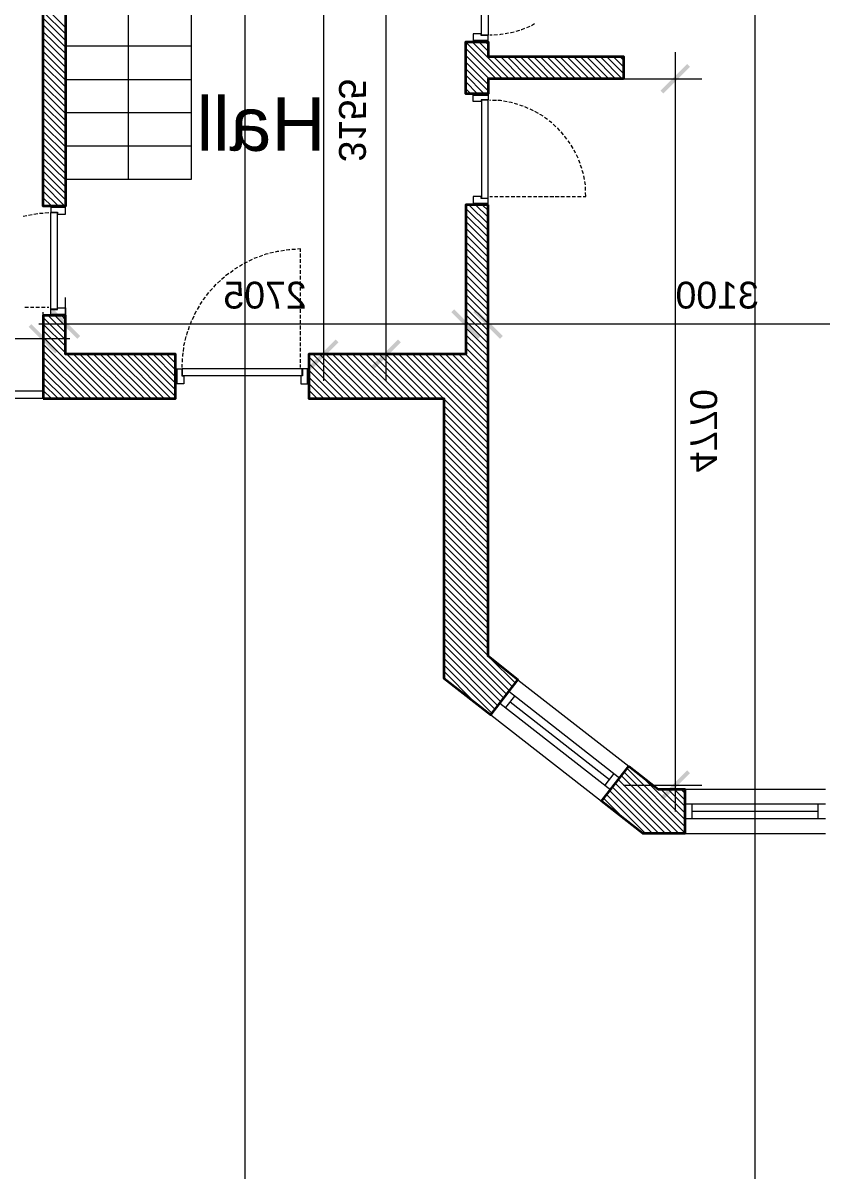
# Model space of a CAD drawing. Header units: millimetres. Extents: x -176873 to 104254, y -63587 to 101719.
# Drawn here: x -166468 to -161073, y 6589 to 14394 of the extents above; entities that cross this region are included whole.
import ezdxf

# ---------------------------------------------------------------- set-up
doc = ezdxf.new("R2010")
doc.units = ezdxf.units.MM
for name, color, linetype in [('PDF2_25205$165$Griffith$Avenue$Survey$a-Above', 7, 'Continuous'), ('PDF2_25205$165$Griffith$Avenue$Survey$a-Hatch', 7, 'Continuous'), ('PDF2_25205$165$Griffith$Avenue$Survey$a-Stairs', 7, 'Continuous'), ('PDF2_25205$165$Griffith$Avenue$Survey$a-Walls', 7, 'Continuous'), ('PDF2_25205$165$Griffith$Avenue$Survey$a-Windows', 7, 'Continuous'), ('PDF2_a-Dimension 10', 7, 'Continuous'), ('PDF2_a-Dimension 100', 7, 'Continuous'), ('PDF2_Text', 7, 'Continuous')]:
    doc.layers.add(name, color=color, linetype=linetype)
doc.layers.add('PDF2_25205$165$Griffith$Avenue$Survey$a-Doors', color=7, linetype='Continuous', true_color=0x989898)
doc.styles.add('PDF ArialMT', font='Arial.ttf')

msp = doc.modelspace()

# ---------------------------------------------------------------- hatches: boundary and pattern name
at = {"layer": 'PDF2_a-Dimension 10', "transparency": 33554559}
for points in [[(-162143.5, 13918.7), (-162162.5, 13937.8), (-161982.6, 14117.6), (-161963.6, 14098.6)], [(-166081.4, 12280.9), (-166100.5, 12261.9), (-166280.3, 12441.7), (-166261.3, 12460.8)], [(-163576, 12441.7), (-163557, 12460.8), (-163377.1, 12280.9), (-163396.2, 12261.9)], [(-163226.9, 12280.9), (-163245.9, 12261.9), (-163427.9, 12441.7), (-163408.9, 12460.8)], [(-166430.6, 12342.3), (-166411.5, 12361.3), (-166231.7, 12181.5), (-166250.7, 12162.4)], [(-164356.8, 12257.6), (-164337.8, 12238.6), (-164517.7, 12058.7), (-164536.7, 12077.8)], [(-163935.8, 12257.6), (-163916.7, 12238.6), (-164096.6, 12058.7), (-164115.6, 12077.8)], [(-161982.6, 9348.1), (-161963.6, 9329), (-162143.5, 9149.2), (-162162.5, 9168.2)]]:
    msp.add_hatch(color=256, dxfattribs=at).paths.add_polyline_path(points)

# ---------------------------------------------------------------- linework, layer by layer
at = {"layer": 'PDF2_25205$165$Griffith$Avenue$Survey$a-Above', "lineweight": 9}
for points in [[(-164968.4, 6588.8), (-164968.4, 21796.8), (-164629.8, 21796.8)], [(-161523.5, 6588.8), (-161523.5, 21796.8)], [(-164968.4, 13666.9), (-164968.4, 14301.7)], [(-161523.5, 13666.9), (-161523.5, 14301.7)], [(-164968.4, 12714.7), (-164968.4, 13349.5)], [(-161523.5, 12714.7), (-161523.5, 13349.5)], [(-164968.4, 11762.5), (-164968.4, 12397.3)], [(-161523.5, 11762.5), (-161523.5, 12397.3)], [(-164968.4, 10810.3), (-164968.4, 11445.1)], [(-161523.5, 10810.3), (-161523.5, 11445.1)], [(-164968.4, 9858.1), (-164968.4, 10492.9)], [(-161523.5, 9858.1), (-161523.5, 10492.9)], [(-164968.4, 8905.8), (-164968.4, 9540.6)], [(-161523.5, 8905.8), (-161523.5, 9540.6)], [(-164968.4, 7953.6), (-164968.4, 8588.4)], [(-161523.5, 7953.6), (-161523.5, 8588.4)], [(-164968.4, 7001.4), (-164968.4, 7636.2)], [(-161523.5, 7001.4), (-161523.5, 7636.2)], [(-164968.4, 6588.8), (-164968.4, 6684)]]:
    msp.add_lwpolyline(points, dxfattribs=at)
at = {"layer": 'PDF2_25205$165$Griffith$Avenue$Survey$a-Doors', "color": 7, "lineweight": 9}
for points in [[(-163326.3, 14972.5), (-163326.3, 14312.3), (-163370.8, 14312.3), (-163370.8, 14972.5)], [(-163326.3, 14278.5), (-163326.3, 14310.2), (-163372.9, 14310.2), (-163372.9, 14320.8), (-163427.9, 14320.8), (-163427.9, 14278.5)], [(-163326.3, 13908.2), (-163326.3, 13876.4), (-163372.9, 13876.4), (-163372.9, 13863.7), (-163427.9, 13863.7), (-163427.9, 13908.2)], [(-163326.3, 13212), (-163326.3, 13874.3), (-163370.8, 13874.3), (-163370.8, 13212)], [(-163326.3, 13178.1), (-163326.3, 13209.9), (-163372.9, 13209.9), (-163372.9, 13222.6), (-163427.9, 13222.6), (-163427.9, 13178.1)], [(-166280.3, 13148.5), (-166280.3, 13116.8), (-166235.9, 13116.8), (-166235.9, 13104.1), (-166180.9, 13104.1), (-166180.9, 13148.5)], [(-166280.3, 12462.9), (-166280.3, 13114.6), (-166238, 13114.6), (-166238, 12462.9)], [(-166280.3, 12426.9), (-166280.3, 12460.8), (-166235.9, 12460.8), (-166235.9, 12471.4), (-166180.9, 12471.4), (-166180.9, 12426.9)], [(-165427.6, 12058.7), (-165395.8, 12058.7), (-165395.8, 12012.2), (-165383.1, 12012.2), (-165383.1, 11957.2), (-165427.6, 11957.2)], [(-164583.3, 12058.7), (-165393.7, 12058.7), (-165393.7, 12014.3), (-164583.3, 12014.3)], [(-164547.3, 12058.7), (-164581.1, 12058.7), (-164581.1, 12012.2), (-164591.7, 12012.2), (-164591.7, 11957.2), (-164547.3, 11957.2)]]:
    msp.add_lwpolyline(points, close=True, dxfattribs=at)
at = {"layer": 'PDF2_25205$165$Griffith$Avenue$Survey$a-Doors', "lineweight": 9}
for points in [[(-163044.9, 14371.6), (-163068.2, 14361)], [(-163013.2, 14388.5), (-163034.3, 14375.8)], [(-163298.8, 14312.3), (-163315.8, 14312.3)], [(-163262.9, 14314.4), (-163288.2, 14312.3)], [(-163224.8, 14318.7), (-163243.8, 14316.6), (-163250.2, 14314.4)], [(-163188.8, 14325), (-163212.1, 14320.8)], [(-163150.7, 14333.5), (-163171.9, 14327.1), (-163176.1, 14327.1)], [(-163114.7, 14344.1), (-163140.1, 14337.7)], [(-163080.9, 14356.8), (-163102, 14348.3), (-163104.1, 14348.3)], [(-163309.4, 13872.2), (-163315.8, 13874.3)], [(-163271.3, 13870.1), (-163296.7, 13872.2)], [(-163235.3, 13868), (-163243.8, 13870.1), (-163260.7, 13870.1)], [(-163197.3, 13861.6), (-163222.6, 13865.8)], [(-163161.3, 13855.3), (-163171.9, 13857.4), (-163186.7, 13859.5)], [(-163125.3, 13844.7), (-163148.6, 13851)], [(-163089.3, 13832), (-163102, 13836.2), (-163112.6, 13840.4)], [(-163055.5, 13817.2), (-163078.8, 13827.7)], [(-163021.6, 13802.4), (-163034.3, 13808.7), (-163042.8, 13812.9)], [(-162987.8, 13783.3), (-163011, 13796)], [(-162956, 13764.3), (-162970.8, 13774.8), (-162977.2, 13777)], [(-162926.4, 13743.1), (-162945.4, 13755.8)], [(-162896.8, 13719.8), (-162911.6, 13732.5), (-162915.8, 13734.6)], [(-162869.3, 13694.4), (-162888.3, 13711.4)], [(-162841.8, 13666.9), (-162856.6, 13683.9), (-162858.7, 13686)], [(-162818.5, 13639.4), (-162833.3, 13658.5)], [(-162795.2, 13609.8), (-162807.9, 13628.8), (-162810, 13631)], [(-162771.9, 13580.2), (-162786.7, 13599.2)], [(-162752.9, 13546.3), (-162765.6, 13569.6)], [(-162736, 13514.6), (-162746.5, 13535.7)], [(-162719, 13480.7), (-162729.6, 13504)], [(-162706.3, 13444.7), (-162714.8, 13468)], [(-162693.6, 13410.9), (-162702.1, 13434.2)], [(-162683.1, 13374.9), (-162691.5, 13398.2)], [(-162676.7, 13336.8), (-162680.9, 13362.2)], [(-162670.4, 13300.9), (-162674.6, 13324.1)], [(-162668.2, 13262.8), (-162670.4, 13288.2)], [(-163315.8, 13222.6), (-163296.7, 13222.6)], [(-163284, 13222.6), (-163260.7, 13222.6)], [(-163248, 13222.6), (-163222.6, 13222.6)], [(-163209.9, 13222.6), (-163184.6, 13222.6)], [(-163171.9, 13222.6), (-163146.5, 13222.6)], [(-163135.9, 13222.6), (-163110.5, 13222.6)], [(-163097.8, 13222.6), (-163072.4, 13222.6)], [(-163059.7, 13222.6), (-163034.3, 13222.6)], [(-163021.6, 13222.6), (-162998.3, 13222.6)], [(-162985.6, 13222.6), (-162960.3, 13222.6)], [(-162947.6, 13222.6), (-162922.2, 13222.6)], [(-162909.5, 13222.6), (-162884.1, 13222.6)], [(-162873.5, 13222.6), (-162848.1, 13222.6)], [(-162835.4, 13222.6), (-162810, 13222.6)], [(-162797.3, 13222.6), (-162771.9, 13222.6)], [(-162759.2, 13222.6), (-162736, 13222.6)], [(-162723.3, 13222.6), (-162697.9, 13222.6)], [(-162685.2, 13222.6), (-162666.1, 13222.6), (-162668.2, 13250.1)], [(-166320.5, 13112.5), (-166293, 13114.6)], [(-166466.5, 13089.2), (-166443.3, 13095.6)], [(-166430.6, 13097.7), (-166407.3, 13101.9)], [(-166394.6, 13104.1), (-166369.2, 13108.3)], [(-166356.5, 13110.4), (-166333.2, 13110.4)], [(-164907, 12805.7), (-164900.7, 12807.8), (-164883.7, 12814.2)], [(-164871, 12818.4), (-164847.8, 12826.9)], [(-164837.2, 12831.1), (-164826.6, 12835.3), (-164811.8, 12837.4)], [(-164801.2, 12841.7), (-164775.8, 12845.9)], [(-164763.1, 12850.1), (-164750.4, 12854.4), (-164739.8, 12854.4)], [(-164727.2, 12856.5), (-164701.8, 12860.7)], [(-164691.2, 12862.8), (-164672.1, 12864.9), (-164665.8, 12864.9)], [(-164653.1, 12867.1), (-164627.7, 12867.1)], [(-164593.8, 12850.1), (-164593.8, 12869.2), (-164615, 12867.1)], [(-164593.8, 12812), (-164593.8, 12837.4)], [(-165067.8, 12710.5), (-165048.8, 12725.3)], [(-165038.2, 12733.8), (-165017, 12746.4)], [(-165006.5, 12752.8), (-164985.3, 12765.5)], [(-164974.7, 12771.8), (-164970.5, 12774), (-164951.5, 12782.4)], [(-164940.9, 12788.8), (-164917.6, 12799.4)], [(-164593.8, 12774), (-164593.8, 12799.4)], [(-164593.8, 12738), (-164593.8, 12761.3)], [(-164593.8, 12699.9), (-164593.8, 12725.3)], [(-165154.6, 12638.5), (-165135.5, 12655.5)], [(-165127.1, 12663.9), (-165108, 12680.9)], [(-165099.6, 12689.3), (-165078.4, 12704.1)], [(-164593.8, 12661.8), (-164593.8, 12687.2)], [(-164593.8, 12625.8), (-164593.8, 12649.1)], [(-165228.7, 12553.9), (-165213.8, 12575.1)], [(-165205.4, 12583.5), (-165188.4, 12602.6)], [(-165180, 12611), (-165163.1, 12630.1)], [(-164593.8, 12587.7), (-164593.8, 12613.1)], [(-164593.8, 12549.7), (-164593.8, 12575.1)], [(-165271, 12492.5), (-165258.3, 12513.7)], [(-165251.9, 12524.3), (-165235, 12543.3)], [(-164593.8, 12511.6), (-164593.8, 12537)], [(-164593.8, 12475.6), (-164593.8, 12498.9)], [(-166430.6, 12473.5), (-166456, 12473.5)], [(-166394.6, 12473.5), (-166417.9, 12473.5)], [(-166356.5, 12473.5), (-166381.9, 12473.5)], [(-166318.4, 12473.5), (-166343.8, 12473.5)], [(-166293, 12473.5), (-166305.7, 12473.5)], [(-165323.9, 12393.1), (-165313.3, 12416.3)], [(-165309.1, 12426.9), (-165298.5, 12446), (-165296.4, 12450.2)], [(-165290, 12460.8), (-165277.3, 12481.9)], [(-164593.8, 12437.5), (-164593.8, 12462.9)], [(-164593.8, 12399.4), (-164593.8, 12424.8)], [(-165351.4, 12323.2), (-165342.9, 12346.5)], [(-165338.7, 12359.2), (-165332.3, 12374), (-165330.2, 12382.5)], [(-164593.8, 12361.3), (-164593.8, 12386.7)], [(-164593.8, 12325.4), (-164593.8, 12350.8)], [(-165372.5, 12251.3), (-165366.2, 12276.7)], [(-165362, 12287.3), (-165359.8, 12300), (-165355.6, 12312.7)], [(-164593.8, 12287.3), (-164593.8, 12312.7)], [(-164593.8, 12249.2), (-164593.8, 12274.6)], [(-165385.2, 12177.2), (-165381, 12202.6)], [(-165381, 12215.3), (-165378.9, 12223.8), (-165374.7, 12238.6)], [(-164593.8, 12213.2), (-164593.8, 12236.5)], [(-164593.8, 12175.1), (-164593.8, 12200.5)], [(-165391.6, 12103.2), (-165391.6, 12128.6)], [(-165389.5, 12141.3), (-165389.5, 12147.6), (-165387.4, 12166.7)], [(-164593.8, 12137), (-164593.8, 12162.4)], [(-164593.8, 12098.9), (-164593.8, 12124.3)], [(-165393.7, 12067.2), (-165393.7, 12090.5)], [(-164593.8, 12067.2), (-164593.8, 12088.4)]]:
    msp.add_lwpolyline(points, dxfattribs=at)
at = {"layer": 'PDF2_25205$165$Griffith$Avenue$Survey$a-Doors', "color": 7, "lineweight": 9}
for points in [[(-163427.9, 14278.5), (-163427.9, 14267.9)], [(-163326.3, 14267.9), (-163326.3, 14278.5)], [(-163427.9, 13908.2), (-163427.9, 13916.6)], [(-163326.3, 13916.6), (-163326.3, 13908.2)], [(-166280.3, 13157), (-166280.3, 13148.5)], [(-166180.9, 13148.5), (-166180.9, 13157)], [(-163427.9, 13178.1), (-163427.9, 13167.5)], [(-163326.3, 13167.5), (-163326.3, 13178.1)], [(-166280.3, 12418.5), (-166280.3, 12426.9)], [(-166180.9, 12426.9), (-166180.9, 12418.5)], [(-165438.1, 12058.7), (-165427.6, 12058.7)], [(-164538.8, 12058.7), (-164547.3, 12058.7)], [(-165427.6, 11957.2), (-165438.1, 11957.2)], [(-164547.3, 11957.2), (-164538.8, 11957.2)], [(-166331.1, 11908.5), (-168495.8, 11908.5)], [(-166331.1, 11857.7), (-168495.8, 11857.7)]]:
    msp.add_lwpolyline(points, dxfattribs=at)
at = {"layer": 'PDF2_25205$165$Griffith$Avenue$Survey$a-Hatch', "lineweight": 5}
for points in [[(-166331.1, 14515.5), (-166180.9, 14365.2)], [(-166331.1, 14471), (-166180.9, 14320.8)], [(-166331.1, 14426.6), (-166180.9, 14276.3)], [(-166331.1, 14382.1), (-166180.9, 14231.9)], [(-166331.1, 14335.6), (-166180.9, 14187.5)], [(-166331.1, 14291.2), (-166180.9, 14140.9)], [(-166331.1, 14246.7), (-166180.9, 14096.5)], [(-163476.6, 14265.8), (-163229, 14018.2)], [(-163476.6, 14221.3), (-163273.4, 14018.2)], [(-163434.2, 14267.9), (-163184.6, 14018.2)], [(-163389.8, 14267.9), (-163326.3, 14204.4)], [(-163345.4, 14267.9), (-163326.3, 14251)], [(-166331.1, 14202.3), (-166180.9, 14052)], [(-166331.1, 14157.8), (-166180.9, 14007.6)], [(-163476.6, 14174.8), (-163320, 14018.2)], [(-163476.6, 14130.3), (-163326.3, 13980.1)], [(-163290.4, 14168.4), (-163140.1, 14018.2)], [(-163243.8, 14168.4), (-163095.7, 14018.2)], [(-163199.4, 14168.4), (-163049.1, 14018.2)], [(-163154.9, 14168.4), (-163004.7, 14018.2)], [(-163110.5, 14168.4), (-162960.3, 14018.2)], [(-163066.1, 14168.4), (-162915.8, 14018.2)], [(-163019.5, 14168.4), (-162871.4, 14018.2)], [(-162975.1, 14168.4), (-162824.8, 14018.2)], [(-162930.6, 14168.4), (-162780.4, 14018.2)], [(-162886.2, 14168.4), (-162736, 14018.2)], [(-162841.8, 14168.4), (-162691.5, 14018.2)], [(-162795.2, 14168.4), (-162645, 14018.2)], [(-162750.8, 14168.4), (-162600.5, 14018.2)], [(-162706.3, 14168.4), (-162556.1, 14018.2)], [(-162661.9, 14168.4), (-162511.7, 14018.2)], [(-162615.3, 14168.4), (-162467.2, 14018.2)], [(-162570.9, 14168.4), (-162420.7, 14018.2)], [(-162526.5, 14168.4), (-162412.2, 14054.2)], [(-162482, 14168.4), (-162412.2, 14098.6)], [(-162437.6, 14168.4), (-162412.2, 14143)], [(-166331.1, 14111.3), (-166180.9, 13963.2)], [(-166331.1, 14066.9), (-166180.9, 13916.6)], [(-163476.6, 14085.9), (-163326.3, 13935.7)], [(-166331.1, 14022.4), (-166180.9, 13872.2)], [(-166331.1, 13978), (-166180.9, 13827.7)], [(-163476.6, 14041.5), (-163353.8, 13916.6)], [(-163476.6, 13997), (-163398.3, 13916.6)], [(-166331.1, 13933.5), (-166180.9, 13783.3)], [(-163476.6, 13950.5), (-163442.7, 13916.6)], [(-166331.1, 13887), (-166180.9, 13736.8)], [(-166331.1, 13842.6), (-166180.9, 13692.3)], [(-166331.1, 13798.1), (-166180.9, 13647.9)], [(-166331.1, 13753.7), (-166180.9, 13603.4)], [(-166331.1, 13707.1), (-166180.9, 13559)], [(-166331.1, 13662.7), (-166180.9, 13512.5)], [(-166331.1, 13618.3), (-166180.9, 13468)], [(-166331.1, 13573.8), (-166180.9, 13423.6)], [(-166331.1, 13529.4), (-166180.9, 13379.1)], [(-166331.1, 13482.8), (-166180.9, 13334.7)], [(-166331.1, 13438.4), (-166180.9, 13288.2)], [(-166331.1, 13394), (-166180.9, 13243.7)], [(-166331.1, 13349.5), (-166180.9, 13199.3)], [(-166331.1, 13305.1), (-166185.1, 13157)], [(-166331.1, 13258.5), (-166229.5, 13157)], [(-166331.1, 13214.1), (-166274, 13157)], [(-166331.1, 13169.7), (-166320.5, 13157)], [(-163476.6, 13142.1), (-163326.3, 12994)], [(-163457.5, 13167.5), (-163326.3, 13038.5)], [(-163413.1, 13167.5), (-163326.3, 13082.9)], [(-163366.5, 13167.5), (-163326.3, 13127.3)], [(-163476.6, 13097.7), (-163326.3, 12947.5)], [(-163476.6, 13053.3), (-163326.3, 12903)], [(-163476.6, 13008.8), (-163326.3, 12858.6)], [(-163476.6, 12964.4), (-163326.3, 12814.2)], [(-163476.6, 12917.8), (-163326.3, 12769.7)], [(-163476.6, 12873.4), (-163326.3, 12723.2)], [(-163476.6, 12829), (-163326.3, 12678.7)], [(-163476.6, 12784.5), (-163326.3, 12634.3)], [(-163476.6, 12740.1), (-163326.3, 12589.9)], [(-163476.6, 12693.5), (-163326.3, 12543.3)], [(-163476.6, 12649.1), (-163326.3, 12498.9)], [(-163476.6, 12604.7), (-163326.3, 12454.4)], [(-163476.6, 12560.2), (-163326.3, 12410)], [(-163476.6, 12513.7), (-163326.3, 12365.6)], [(-166297.3, 12418.5), (-166180.9, 12302.1)], [(-166252.8, 12418.5), (-166180.9, 12346.5)], [(-166208.4, 12418.5), (-166180.9, 12391)], [(-163476.6, 12469.2), (-163326.3, 12319)], [(-163476.6, 12424.8), (-163326.3, 12274.6)], [(-166331.1, 12405.8), (-166180.9, 12255.5)], [(-166331.1, 12361.3), (-166180.9, 12211.1)], [(-163476.6, 12380.4), (-163326.3, 12230.1)], [(-163476.6, 12335.9), (-163326.3, 12185.7)], [(-166331.1, 12316.9), (-166180.9, 12166.7)], [(-166331.1, 12272.5), (-165918.5, 11857.7)], [(-163476.6, 12289.4), (-163326.3, 12141.3)], [(-166331.1, 12225.9), (-165962.9, 11857.7)], [(-166331.1, 12181.5), (-166007.4, 11857.7)], [(-163476.6, 12244.9), (-163326.3, 12094.7)], [(-163476.6, 12200.5), (-163326.3, 12050.3)], [(-166331.1, 12137), (-166051.8, 11857.7)], [(-166172.4, 12158.2), (-165871.9, 11857.7)], [(-166128, 12158.2), (-165827.5, 11857.7)], [(-166083.5, 12158.2), (-165783.1, 11857.7)], [(-166039.1, 12158.2), (-165738.6, 11857.7)], [(-165992.5, 12158.2), (-165694.2, 11857.7)], [(-165948.1, 12158.2), (-165647.6, 11857.7)], [(-165903.7, 12158.2), (-165603.2, 11857.7)], [(-165859.2, 12158.2), (-165558.8, 11857.7)], [(-165812.7, 12158.2), (-165514.3, 11857.7)], [(-165768.2, 12158.2), (-165469.9, 11857.7)], [(-165723.8, 12158.2), (-165438.1, 11872.5)], [(-165679.4, 12158.2), (-165438.1, 11917)], [(-165634.9, 12158.2), (-165438.1, 11961.4)], [(-165588.4, 12158.2), (-165438.1, 12005.8)], [(-165543.9, 12158.2), (-165438.1, 12052.4)], [(-165499.5, 12158.2), (-165438.1, 12096.8)], [(-165455.1, 12158.2), (-165438.1, 12141.3)], [(-164538.8, 12139.1), (-164257.4, 11857.7)], [(-164511.3, 12158.2), (-164213, 11857.7)], [(-164466.9, 12158.2), (-164166.4, 11857.7)], [(-164422.4, 12158.2), (-164122, 11857.7)], [(-164378, 12158.2), (-164077.5, 11857.7)], [(-164333.6, 12158.2), (-164033.1, 11857.7)], [(-164287, 12158.2), (-163988.7, 11857.7)], [(-164242.6, 12158.2), (-163942.1, 11857.7)], [(-164198.1, 12158.2), (-163897.7, 11857.7)], [(-164153.7, 12158.2), (-163853.2, 11857.7)], [(-164107.2, 12158.2), (-163808.8, 11857.7)], [(-164062.7, 12158.2), (-163764.4, 11857.7)], [(-164018.3, 12158.2), (-163717.8, 11857.7)], [(-163973.8, 12158.2), (-163673.4, 11857.7)], [(-163929.4, 12158.2), (-163628.9, 11857.7)], [(-163882.9, 12158.2), (-163326.3, 11601.7)], [(-163838.4, 12158.2), (-163326.3, 11646.1)], [(-163794, 12158.2), (-163326.3, 11690.5)], [(-163749.5, 12158.2), (-163326.3, 11737.1)], [(-163705.1, 12158.2), (-163326.3, 11781.5)], [(-163658.5, 12158.2), (-163326.3, 11826)], [(-163614.1, 12158.2), (-163326.3, 11870.4)], [(-163569.7, 12158.2), (-163326.3, 11914.8)], [(-163525.2, 12158.2), (-163326.3, 11961.4)], [(-163478.7, 12158.2), (-163326.3, 12005.8)], [(-166331.1, 12092.6), (-166098.3, 11857.7)], [(-166331.1, 12046), (-166142.8, 11857.7)], [(-164538.8, 12094.7), (-164301.8, 11857.7)], [(-164538.8, 12050.3), (-164346.3, 11857.7)], [(-166331.1, 12001.6), (-166187.2, 11857.7)], [(-166331.1, 11957.2), (-166231.7, 11857.7)], [(-164538.8, 12003.7), (-164390.7, 11857.7)], [(-164538.8, 11959.3), (-164437.3, 11857.7)], [(-166331.1, 11912.7), (-166276.1, 11857.7)], [(-166331.1, 11868.3), (-166322.6, 11857.7)], [(-164538.8, 11914.8), (-164481.7, 11857.7)], [(-164538.8, 11870.4), (-164526.1, 11857.7)], [(-163626.8, 11855.6), (-163326.3, 11557.2)], [(-163626.8, 11811.2), (-163326.3, 11512.8)], [(-163626.8, 11766.7), (-163326.3, 11466.2)], [(-163626.8, 11722.3), (-163326.3, 11421.8)], [(-163626.8, 11677.8), (-163326.3, 11377.4)], [(-163626.8, 11631.3), (-163326.3, 11332.9)], [(-163626.8, 11586.9), (-163326.3, 11286.4)], [(-163626.8, 11542.4), (-163326.3, 11241.9)], [(-163626.8, 11498), (-163326.3, 11197.5)], [(-163626.8, 11453.5), (-163326.3, 11153.1)], [(-163626.8, 11407), (-163326.3, 11108.6)], [(-163626.8, 11362.6), (-163326.3, 11062.1)], [(-163626.8, 11318.1), (-163326.3, 11017.6)], [(-163626.8, 11273.7), (-163326.3, 10973.2)], [(-163626.8, 11227.1), (-163326.3, 10928.8)], [(-163626.8, 11182.7), (-163326.3, 10882.2)], [(-163626.8, 11138.3), (-163326.3, 10837.8)], [(-163626.8, 11093.8), (-163326.3, 10793.3)], [(-163626.8, 11049.4), (-163326.3, 10748.9)], [(-163626.8, 11002.8), (-163326.3, 10704.5)], [(-163626.8, 10958.4), (-163326.3, 10657.9)], [(-163626.8, 10914), (-163326.3, 10613.5)], [(-163626.8, 10869.5), (-163326.3, 10569)], [(-163626.8, 10825.1), (-163326.3, 10524.6)], [(-163626.8, 10778.5), (-163326.3, 10480.2)], [(-163626.8, 10734.1), (-163326.3, 10433.6)], [(-163626.8, 10689.7), (-163326.3, 10389.2)], [(-163626.8, 10645.2), (-163326.3, 10344.7)], [(-163626.8, 10598.7), (-163326.3, 10300.3)], [(-163626.8, 10554.2), (-163326.3, 10253.8)], [(-163626.8, 10509.8), (-163326.3, 10209.3)], [(-163626.8, 10465.4), (-163326.3, 10164.9)], [(-163626.8, 10420.9), (-163326.3, 10120.4)], [(-163626.8, 10374.4), (-163163.4, 9911)], [(-163626.8, 10329.9), (-163182.4, 9885.6)], [(-163626.8, 10285.5), (-163201.5, 9860.2)], [(-163626.8, 10241.1), (-163220.5, 9834.8)], [(-163626.8, 10196.6), (-163241.7, 9809.4)], [(-163626.8, 10150.1), (-163260.7, 9784)], [(-163626.8, 10105.6), (-163279.8, 9758.6)], [(-163315.8, 10107.7), (-163142.2, 9936.3)], [(-163626.8, 10061.2), (-163300.9, 9733.2)], [(-163626.8, 10016.8), (-163423.7, 9811.5)], [(-163626.8, 9970.2), (-163626.8, 9970.2)], [(-162427, 9310), (-162039.8, 8920.6)], [(-162408, 9335.4), (-161997.5, 8924.9)], [(-162386.8, 9360.8), (-161997.5, 8969.3)], [(-162295.8, 9312.1), (-161997.5, 9015.9)], [(-162486.3, 9233.8), (-162173.1, 8920.6)], [(-162467.2, 9259.2), (-162128.7, 8920.6)], [(-162446.1, 9284.6), (-162084.2, 8920.6)], [(-162160.4, 9221.1), (-161997.5, 9060.3)], [(-162113.8, 9221.1), (-161997.5, 9104.7)], [(-162069.4, 9221.1), (-161997.5, 9149.2)], [(-162025, 9221.1), (-161997.5, 9193.6)], [(-162545.5, 9157.6), (-162403.7, 9015.9)], [(-162524.4, 9183), (-162264.1, 8920.6)], [(-162505.3, 9208.4), (-162217.5, 8920.6)]]:
    msp.add_lwpolyline(points, dxfattribs=at)
at = {"layer": 'PDF2_25205$165$Griffith$Avenue$Survey$a-Stairs', "lineweight": 15}
for points in [[(-164433, 15313.2), (-164433, 14462.6), (-165332.3, 14462.6), (-165332.3, 13336.8), (-166180.9, 13336.8)], [(-165755.5, 13336.8), (-165755.5, 14887.9), (-164433, 14887.9)], [(-165332.3, 14238.3), (-166180.9, 14238.3)], [(-165332.3, 14011.8), (-166180.9, 14011.8)], [(-165332.3, 13787.5), (-166180.9, 13787.5)], [(-165332.3, 13563.2), (-166180.9, 13563.2)]]:
    msp.add_lwpolyline(points, dxfattribs=at)
at = {"layer": 'PDF2_25205$165$Griffith$Avenue$Survey$a-Walls', "lineweight": 35}
for points in [[(-165645.5, 15438.1), (-165645.5, 17171.1), (-165806.3, 17171.1), (-166180.9, 17171.1), (-166180.9, 15438.1), (-164331.5, 15438.1), (-164331.5, 15313.2), (-166180.9, 15313.2), (-166180.9, 13157), (-166331.1, 13157), (-166331.1, 17321.3), (-165956.6, 17321.3), (-165956.6, 18136)], [(-163326.3, 10118.3), (-163326.3, 11544.5)]]:
    msp.add_lwpolyline(points, dxfattribs=at)
for points in [[(-162412.2, 14018.2), (-163326.3, 14018.2), (-163326.3, 13916.6), (-163476.6, 13916.6), (-163476.6, 14267.9), (-163326.3, 14267.9), (-163326.3, 14168.4), (-162412.2, 14168.4)], [(-163326.3, 13167.5), (-163476.6, 13167.5), (-163476.6, 12158.2), (-163626.8, 12158.2), (-164538.8, 12158.2), (-164538.8, 11857.7), (-163626.8, 11857.7), (-163626.8, 9970.2), (-163309.4, 9722.6), (-163125.3, 9959.6), (-163326.3, 10118.3), (-163326.3, 12158.2)], [(-166331.1, 11857.7), (-165438.1, 11857.7), (-165438.1, 12158.2), (-166003.1, 12158.2), (-166180.9, 12158.2), (-166180.9, 12418.5), (-166331.1, 12418.5), (-166331.1, 12158.2)], [(-162376.2, 9375.6), (-162179.4, 9221.1), (-161997.5, 9221.1), (-161997.5, 8920.6), (-162281, 8920.6), (-162560.3, 9138.6)]]:
    msp.add_lwpolyline(points, close=True, dxfattribs=at)
at = {"layer": 'PDF2_25205$165$Griffith$Avenue$Survey$a-Windows', "lineweight": 9}
for points in [[(-163125.3, 9959.6), (-162376.2, 9375.6)], [(-163207.8, 9771.3), (-163146.5, 9849.6)], [(-163186.7, 9881.3), (-162437.6, 9295.2)], [(-163248, 9800.9), (-162499, 9216.9)], [(-163178.2, 9809.4), (-162507.4, 9286.7)], [(-163309.4, 9722.6), (-162560.3, 9138.6)], [(-162537, 9248.6), (-162475.7, 9326.9)], [(-161997.5, 9221.1), (-161047.4, 9221.1)], [(-161997.5, 9121.7), (-161047.4, 9121.7)], [(-161948.8, 9022.2), (-161948.8, 9121.7)], [(-161948.8, 9070.9), (-161098.1, 9070.9)], [(-161098.1, 9022.2), (-161098.1, 9121.7)], [(-161997.5, 9022.2), (-161047.4, 9022.2)], [(-161997.5, 8920.6), (-161047.4, 8920.6)]]:
    msp.add_lwpolyline(points, dxfattribs=at)
at = {"layer": 'PDF2_a-Dimension 100', "lineweight": 5}
for points in [[(-164016.2, 11978.3), (-164016.2, 18315.9)], [(-164437.3, 11978.3), (-164437.3, 15493.1)], [(-162063.1, 14198.1), (-162063.1, 9068.8)], [(-162412.2, 14018.2), (-161883.2, 14018.2)], [(-166180.9, 12158.2), (-166180.9, 12541.2)], [(-163476.6, 12158.2), (-163476.6, 12541.2)], [(-166331.1, 12158.2), (-166331.1, 12441.7)], [(-163296.7, 12361.3), (-166360.7, 12361.3)], [(-160048.6, 12361.3), (-163508.3, 12361.3)], [(-163326.3, 12367.7), (-163326.3, 12181.5)], [(-166151.2, 12261.9), (-168955, 12261.9)], [(-164538.8, 12158.2), (-164257.4, 12158.2)], [(-163906.1, 12158.2), (-164196, 12158.2)], [(-162412.2, 9248.6), (-161883.2, 9248.6)]]:
    msp.add_lwpolyline(points, dxfattribs=at)

# ---------------------------------------------------------------- texts
at = {"layer": 'PDF2_Text', "extrusion": (0, 0, -1), "attachment_point": 4, "style": 'PDF ArialMT'}
for s, insert, char_height, text_direction in [('3155', (-164244.5, 13456), 181.02, (0, 1, 0)), ('Hall', (-164425.4, 13709.8), 362.04, (-1, 0, 0)), ('2705', (-164552.3, 12555.5), 181.02, (-1, 0, 0)), ('3100', (-161498.8, 12555.5), 181.02, (-1, 0, 0)), ('4770', (-161872.3, 11358.9), 181.02, (0, 1, 0))]:
    msp.add_mtext(s, dxfattribs=dict(at, insert=insert, char_height=char_height, text_direction=text_direction))

doc.saveas('drawing.dxf')
